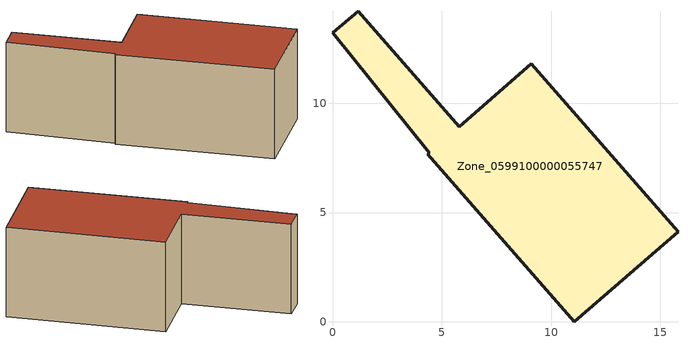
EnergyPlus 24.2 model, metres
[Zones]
Zone_0599100000055747
 floor ground (C_G): 15.81,4.13 11.07,0 4.36,7.67 4.43,7.74 0,13.23 1.18,14.22 5.79,8.92 9.1,11.82 z0
 wall outside (C_F): 5.79,8.92 1.18,14.22 0,13.23 4.43,7.74 4.36,7.67 11.07,0 15.81,4.13 9.1,11.82 5.79,8.92 z0:6.11
 roof outside (C_R): 15.81,4.13 9.1,11.82 5.79,8.92 1.18,14.22 0,13.23 4.43,7.74 4.36,7.67 11.07,0 z6.11
[BUILDING]
Pand.0599100000055747: North Axis=0; Terrain=City; Loads Convergence Tolerance Value=0.04; Temperature Convergence Tolerance Value=0.4; Solar Distribution=FullExterior; Maximum Number of Warmup Days=25; Minimum Number of Warmup Days=1
[Site:Location]
Rotterdam.The.Hague.AP_ZH_NLD Design_Conditions: Latitude=51.96; Longitude=4.45; Time Zone=1; Elevation=-4.5
[SITE:GROUNDTEMPERATURE:BUILDINGSURFACE]
18, 18, 18, 18, 18, 18, 18, 18, 18, 18, 18, 18
[MATERIAL] Thermal Absorptance=0.9; Solar Absorptance=0.7; Visible Absorptance=0.7
Name | Roughness | Thickness | Conductivity | Density | Specific Heat
G.TI.1946 | MediumSmooth | 0.15 | 1 | 540 | 1210
F.TI.1946 | Rough | 0.3 | 0.857143 | 1920 | 840
R.TI.1946 | MediumRough | 0.2 | 0.1 | 1500 | 1000
[CONSTRUCTION]
C_G: G.TI.1946
C_F: F.TI.1946
C_R: R.TI.1946
[ZONE]
Zone_0599100000055747: Type=1; Multiplier=1; Ceiling Height=Autocalculate; Volume=Autocalculate; Floor Area=autocalculate; Part of Total Floor Area=Yes
[ZONEINFILTRATION:DESIGNFLOWRATE]
Infil_Zone_0599100000055747: Zone or ZoneList or Space or SpaceList=Zone_0599100000055747; Schedule=AlwaysOn; Design Flow Rate Calculation Method=Flow/Area; Flow Rate per Floor Area=0.003; Constant Term Coefficient=1; Temperature Term Coefficient=0; Velocity Term Coefficient=0; Velocity Squared Term Coefficient=0
[HVACTEMPLATE:ZONE:IDEALLOADSAIRSYSTEM]
Zone_0599100000055747: Maximum Heating Supply Air Temperature=50; Minimum Cooling Supply Air Temperature=13; Maximum Heating Supply Air Humidity Ratio=0.0156; Minimum Cooling Supply Air Humidity Ratio=0.0077; Heating Limit=NoLimit; Cooling Limit=NoLimit; Dehumidification Control Type=ConstantSensibleHeatRatio; Cooling Sensible Heat Ratio=0.7; Dehumidification Setpoint=60; Humidification Control Type=None; Humidification Setpoint=30; Outdoor Air Method=None; Outdoor Air Flow Rate per Person=0.00944; Outdoor Air Flow Rate per Zone Floor Area=0; Outdoor Air Flow Rate per Zone=0; Demand Controlled Ventilation Type=None; Outdoor Air Economizer Type=NoEconomizer; Heat Recovery Type=None; Sensible Heat Recovery Effectiveness=0.7; Latent Heat Recovery Effectiveness=0.65
[ZONECONTROL:THERMOSTAT]
ThermostatControl_Zone_0599100000055747: Zone or ZoneList=Zone_0599100000055747; Control Type Schedule=DualSetpointControlType; Control 1=Thermostat_Zone_0599100000055747; Temperature Difference Between Cutout And Setpoint=0
[THERMOSTATSETPOINT:DUALSETPOINT]
Thermostat_Zone_0599100000055747: Heating Setpoint Temperature Schedule=HeatingSetpoint_Zone_0599100000055747; Cooling Setpoint Temperature Schedule=CoolingSetpoint_Zone_0599100000055747
[SCHEDULE:COMPACT]
HeatingSetpoint_Zone_0599100000055747: Through: 12/31, For: AllDays, Until: 24:00, 21
CoolingSetpoint_Zone_0599100000055747: Through: 12/31, For: AllDays, Until: 24:00, 24
DualSetpointControlType: Through: 12/31, For: AllDays, Until: 24:00, 4
AlwaysOn: Through: 12/31, For: AllDays, Until: 24:00, 1
